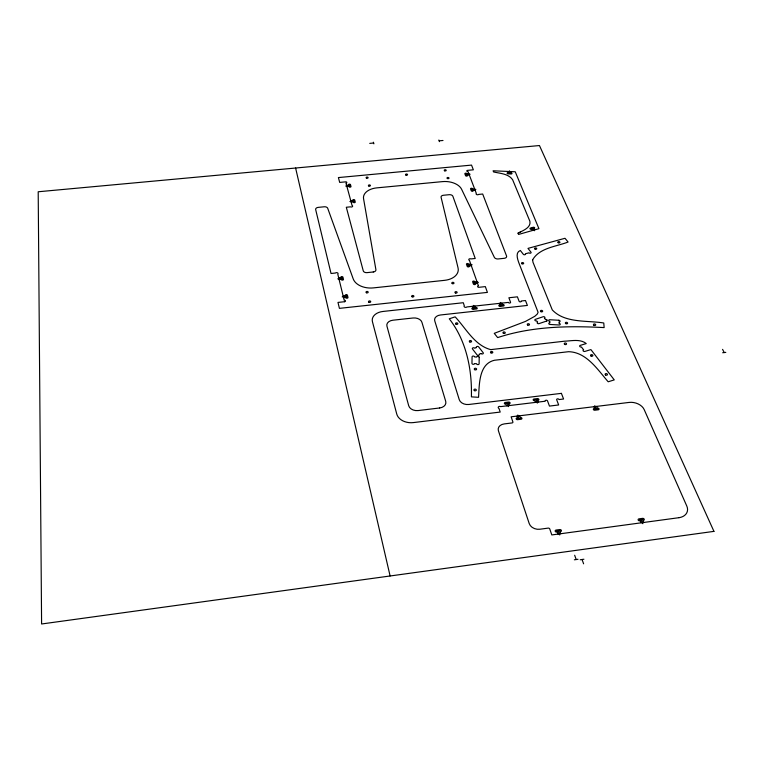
<?xml version="1.0" encoding="UTF-8"?>
<svg xmlns="http://www.w3.org/2000/svg" width="764" height="764" viewBox="0 0 764 764"><rect width="100%" height="100%" fill="white"/><g stroke="black" fill="none" stroke-linecap="round" stroke-linejoin="round"><path stroke-width="1.15" d="M520.685 231.922L518.04 233.173L518.546 234.452L538.926 228.675L515.242 171.776L493.105 170.783L493.573 171.948C500.048 173.457 508.557 173.695 512.625 179.75L529.891 221.283C531.238 227.882 522.557 230.68 518.04 233.173M531.009 228.646L533.644 227.911M574.347 559.802L578.033 559.286M580.21 559.754L583.906 559.238M556.479 531.076L560.107 530.588M639.411 519.854L642.982 519.377M517.362 418.796L520.742 418.376M594.535 409.361L597.859 408.95M505.558 403.325L508.9 402.924M534.37 399.858L537.694 399.457M722.668 352.739L725.8 352.376M472.992 308.58L476.115 308.236M499.942 305.629L503.046 305.294M343.16 296.04L345.271 295.487A1.108 0.735 0.5 0 1 346.178 294.637A1.108 0.735 0.5 0 1 347.448 295.248L347.973 297.368A1.108 0.745 0.6 0 1 347.066 298.218A1.108 0.745 0.6 0 1 345.796 297.607L343.523 297.511M477.013 281.773L474.778 281.677A1.089 0.716 5.1 0 0 473.47 281.085A1.089 0.716 5.1 0 0 472.658 281.906L473.384 283.979A1.089 0.716 5.1 0 0 474.692 284.58A1.089 0.716 5.1 0 0 475.504 283.75L477.519 283.205M342.186 296.9L346.617 296.422M474.081 282.823L478.388 282.365M338.729 278L340.811 277.466A1.089 0.716 0.4 0 1 341.709 276.635A1.089 0.716 0.4 0 1 342.96 277.236L343.466 279.299A1.089 0.726 0.4 0 1 342.568 280.121A1.089 0.726 0.4 0 1 341.317 279.519L339.082 279.433M470.786 264.191L468.58 264.105A1.079 0.697 4.8 0 0 467.291 263.523A1.079 0.697 4.8 0 0 466.489 264.325L467.196 266.33A1.079 0.697 4.8 0 0 468.485 266.923A1.079 0.697 4.8 0 0 469.287 266.111L471.273 265.586M337.774 278.841L342.138 278.382M467.893 265.213L472.133 264.774M349.893 201.515L353.98 201.123M471.885 189.758L475.867 189.367M351.125 202.04L353.149 201.849M473.097 190.274L475.065 190.083M346.913 186.55L348.909 186.359M467.367 175.137L469.316 174.956M350.791 200.789L352.806 200.588M472.629 189.052L474.597 188.861M346.589 185.327L348.585 185.146M466.919 173.944L468.857 173.762M345.7 186.044L349.74 185.662M466.174 174.631L470.108 174.259M369.747 143.374L373.625 143.021M439.176 140.824L443.005 140.48M508.098 173.237L510.973 173.399M534.762 229.849L534.151 228.512A1.041 0.649 6.5 0 0 534.552 227.653A1.041 0.649 6.5 0 0 533.138 227.3L530.502 228.044A1.041 0.659 6.5 0 0 530.101 228.904A1.041 0.659 6.5 0 0 531.515 229.257L532.947 230.365M532.327 228.283L534.389 230.757M722.563 349.349L724.234 352.557M596.292 406.429L597.505 408.091A1.213 0.859 11.5 0 1 599.005 408.807A1.213 0.859 11.5 0 1 598.212 409.81L594.889 410.22A1.213 0.859 11.3 0 1 593.389 409.494A1.213 0.859 11.3 0 1 594.191 408.492L594.698 408.434L594 406.706M643.67 522.471L642.839 520.456L643.393 520.38A1.318 0.984 16.3 0 0 644.214 519.205A1.318 0.984 16.3 0 0 642.572 518.364L639.01 518.851A1.318 0.993 16.2 0 0 638.179 520.026A1.318 0.993 16.2 0 0 639.821 520.857L640.375 520.79L641.197 522.805M594.774 405.655L596.197 409.151M641.197 519.615L642.868 523.712M465.849 173.772L466.498 175.5M471.55 188.87L472.219 190.647M501.757 303.127L502.779 304.549A1.108 0.745 6.3 0 1 504.125 305.17A1.108 0.745 6.3 0 1 503.323 306.03L500.21 306.374A1.108 0.745 6.2 0 1 498.863 305.753A1.108 0.745 6.2 0 1 499.666 304.893L500.153 304.836L499.608 303.356M538.123 402.084L537.493 400.374L538.009 400.307A1.194 0.85 8.9 0 0 538.849 399.314A1.194 0.85 8.9 0 0 537.388 398.607L534.065 399.009A1.194 0.85 8.8 0 0 533.224 399.992A1.194 0.85 8.8 0 0 534.685 400.708L535.822 402.361M500.391 302.458L501.499 305.457M536.032 399.658L537.312 403.125M438.87 140.013L439.472 141.646M582.053 559.496L583.61 563.822M574.662 555.247L576.19 559.544M467.539 264.21L468.246 266.225M473.718 281.792L474.444 283.864M519.3 415.817L520.437 417.507A1.213 0.879 8.5 0 1 521.908 418.242A1.213 0.879 8.5 0 1 521.048 419.255L517.667 419.665A1.213 0.879 8.4 0 1 516.197 418.939A1.213 0.879 8.4 0 1 517.056 417.918L517.581 417.851L516.97 416.103M560.623 533.74L559.907 531.687L560.47 531.61A1.318 1.022 12.9 0 0 561.368 530.417A1.318 1.022 12.9 0 0 559.754 529.567L556.125 530.054A1.318 1.022 12.8 0 0 555.218 531.247A1.318 1.022 12.8 0 0 556.832 532.097L557.395 532.021L558.112 534.074M517.811 415.033L519.052 418.586M558.293 530.827L559.745 534.991M474.864 306.058L475.857 307.5A1.117 0.745 5.4 0 1 477.194 308.121A1.117 0.745 5.4 0 1 476.373 308.981L473.241 309.324A1.117 0.745 5.3 0 1 471.904 308.704A1.117 0.745 5.3 0 1 472.735 307.835L473.212 307.787L472.706 306.297M509.273 405.569L508.681 403.841L509.196 403.784A1.194 0.859 7.8 0 0 510.056 402.781A1.194 0.859 7.8 0 0 508.604 402.065L505.262 402.466A1.194 0.859 7.6 0 0 504.402 403.468A1.194 0.859 7.6 0 0 505.844 404.185L506.962 405.846M473.508 305.399L474.549 308.408M507.229 403.125L508.432 406.62M373.376 142.209L373.873 143.842M349.501 184.773L349.979 186.54M353.732 200.216L354.229 202.03M341.88 277.351L342.396 279.414M346.359 295.362L346.885 297.483M295.611 168.023L390.108 575.98M510.514 171.566L510.973 172.798A0.993 0.602 5.4 0 1 511.966 173.457A0.993 0.602 5.4 0 1 510.982 174.001L508.108 173.839A0.993 0.602 5.3 0 1 507.105 173.18A0.993 0.602 5.3 0 1 508.098 172.645L508.528 171.48M509.502 170.878L509.531 173.323M473.202 190.551A1.012 0.621 4.4 0 1 472.448 191.258A1.012 0.621 4.4 0 1 471.235 190.742L470.567 188.966A1.012 0.621 4.4 0 1 471.321 188.259A1.012 0.621 4.4 0 1 472.534 188.775M467.472 175.405A0.993 0.602 4.2 0 1 466.728 176.102A0.993 0.602 4.2 0 1 465.534 175.596L464.884 173.867A0.993 0.602 4.2 0 1 465.62 173.18A0.993 0.602 4.2 0 1 466.814 173.676M348.508 184.869A1.003 0.621 0.8 0 1 349.329 184.162A1.003 0.621 0.8 0 1 350.495 184.678L350.982 186.445A1.012 0.621 0.8 0 1 350.151 187.151A1.012 0.621 0.8 0 1 348.986 186.636M352.729 200.311A1.022 0.63 0.9 0 1 353.56 199.585A1.022 0.63 0.9 0 1 354.744 200.12L355.241 201.935A1.022 0.63 0.9 0 1 354.41 202.661A1.022 0.63 0.9 0 1 353.226 202.126M471.455 390.719L471.436 396.869L478.56 397.309C479.372 384.598 478.713 363.922 494.423 360.264L568.588 351.698C586.456 352.118 597.629 369.623 608.182 381.79L614.256 379.889L590.906 349.597L584.918 351.411A1.251 0.859 9.8 0 1 583.247 350.962A1.251 0.859 9.8 0 1 583.61 349.826L581.433 346.99A1.251 0.85 9.6 0 1 579.8 346.464A1.251 0.85 9.6 0 1 580.296 345.366L586.255 343.571C580.22 338.691 571.462 340.954 564.348 341.212L490.727 349.625C474.692 345.462 465.859 328.281 455.163 316.859L449.27 318.798C465.123 339.12 471.235 365.345 471.455 390.719M479.2 357.294L479.114 363.788A1.261 0.888 6 0 1 477.892 364.6A1.261 0.888 6 0 1 476.602 363.702L474.473 363.578A1.261 0.888 5.8 0 1 473.145 364.313A1.261 0.888 5.8 0 1 471.961 363.339L472.085 356.855A1.251 0.879 5.7 0 1 473.308 356.053A1.251 0.879 5.7 0 1 474.587 356.941L476.707 357.065A1.251 0.879 5.9 0 1 478.006 356.339A1.251 0.879 5.9 0 1 479.2 357.285M532.67 259.76L532.947 262.157L552.286 309.926C564.902 323.344 586.953 320.259 603.761 322.991L604.143 327.594C568.502 325.693 531.859 326.304 497.651 337.602L494.251 333.343L525.489 321.415L534.819 316.277L537.207 314.157L538.095 312.314L519.148 263.609C517.706 259.722 514.907 252.502 520.341 250.468L523.311 254.297A1.156 0.745 6.5 0 0 524.83 254.718A1.156 0.745 6.5 0 0 525.393 253.791L528.994 252.808A1.156 0.735 6.7 0 0 530.55 253.151A1.156 0.735 6.7 0 0 530.98 252.196L527.991 248.386L565.016 238.282L568.082 242.035C556.259 246.619 539.556 247.803 532.67 259.76M481.062 353.522L479.229 354.152A1.251 0.869 5.9 0 1 478.665 355.27A1.251 0.869 5.9 0 1 477.003 354.83L472.505 348.995A1.242 0.869 5.7 0 1 472.935 347.859A1.242 0.869 5.7 0 1 474.616 348.203L476.449 347.582A1.242 0.859 5.8 0 1 477.013 346.474A1.242 0.859 5.8 0 1 478.656 346.904L483.182 352.72A1.251 0.869 6 0 1 482.752 353.866A1.251 0.869 6 0 1 481.062 353.522M546.699 321.023L539.031 323.621A1.222 0.821 7.8 0 1 537.379 323.248A1.222 0.821 7.8 0 1 537.684 322.141L536.614 320.87A1.222 0.821 7.7 0 1 535.001 320.412A1.222 0.821 7.7 0 1 535.44 319.333L543.089 316.754A1.222 0.821 7.9 0 1 544.732 317.117A1.222 0.821 7.9 0 1 544.436 318.216L545.506 319.495A1.222 0.821 8 0 1 547.119 319.944A1.222 0.821 8 0 1 546.699 321.023M713.948 531.372L41.6 623.987L38.2 191.764L539.451 145.542L713.948 531.372M678.976 517.686L551.818 534.934L549.755 528.965A1.318 1.022 12.3 0 0 548.151 528.115L539.861 529.232A8.719 6.742 11.6 0 1 529.223 523.579L498.414 430.781A8.146 5.959 8.1 0 1 504.278 423.905L512.023 422.95A1.213 0.888 8.2 0 0 512.892 421.929L511.135 416.81L629.058 402.427A12.186 8.538 12.8 0 1 644.195 409.609L686.817 506.102A13.16 9.665 17.1 0 1 678.976 517.686M439.644 407.976L418.128 410.564A7.984 5.806 3.7 0 1 408.702 405.732L386.928 326.104A7.516 5.157 2.4 0 1 392.897 320.212L413.076 317.996A7.506 5.138 3.2 0 1 421.909 322.246L445.708 401.31A7.965 5.768 4.6 0 1 439.644 407.976M561.397 393.364L468.809 404.481A7.955 5.73 5.9 0 1 459.269 399.696L434.735 320.823A7.487 5.1 4.2 0 1 440.446 314.988L527.389 305.438L525.489 300.529L521.22 300.997A1.108 0.735 6.9 0 1 520.437 301.847A1.108 0.735 6.9 0 1 519.081 301.226L517.409 296.833L508.881 297.769L510.533 302.162A1.108 0.735 6.5 0 1 509.731 303.022A1.108 0.735 6.5 0 1 508.385 302.401L466.823 306.937A1.48 0.993 5 0 1 464.779 307.166A1.48 0.993 5 0 1 464.311 305.762L463.28 302.725L382.926 311.464A13.112 8.958 2 0 0 372.431 321.673L396.745 414.031A14.038 10.266 3.4 0 0 413.314 422.597L500.21 412.063L499.007 408.501A1.604 1.156 7.4 0 1 498.453 406.868A1.604 1.156 7.4 0 1 500.649 406.61L545.238 401.224A1.203 0.85 9.3 0 1 546.069 400.231A1.203 0.85 9.3 0 1 547.54 400.947L549.459 406.085L558.665 404.968L556.708 399.839A1.203 0.85 9.7 0 1 557.529 398.846A1.203 0.85 9.7 0 1 559 399.562L563.584 399.009L561.397 393.364M344.554 301.713L337.984 302.42L339.417 308.36L487.413 292.392L485.341 286.615L478.971 287.302A1.098 0.726 5.3 0 1 477.653 286.701A1.098 0.726 5.3 0 1 478.465 285.87L469.449 260.428A1.432 0.926 4.8 0 1 468.991 259.13A1.432 0.926 4.8 0 1 470.949 258.929L475.227 258.48L452.871 196.272A3.046 1.872 3.8 0 0 449.242 194.696L443.445 195.259A3.046 1.881 3.6 0 0 441.086 197.284L458.056 267.935A17.391 11.384 3.9 0 1 444.648 280.331L373.376 287.894A17.505 11.565 1.4 0 1 353.226 278.927L327.699 208.266A3.085 1.929 0 0 0 324.213 206.786L318.263 207.369A3.094 1.929 -0.2 0 0 315.666 209.565L331.032 273.483L335.434 273.025A1.442 0.955 0.2 0 1 337.459 272.815A1.442 0.955 0.2 0 1 337.783 274.142L344.192 300.242A1.108 0.745 0.5 0 1 345.471 300.863A1.108 0.745 0.5 0 1 344.554 301.713M373.271 271.984L367.026 272.633A3.247 2.13 1.3 0 1 363.263 270.857L346.312 207.254L350.475 206.843A1.366 0.85 0.8 0 0 352.385 206.662A1.366 0.85 0.8 0 0 352.061 205.468L345.968 183.064A1.003 0.611 0.7 0 0 346.799 182.367A1.003 0.611 0.7 0 0 345.643 181.851L339.693 182.415L338.404 177.573L471.541 165.1L473.355 169.818L467.568 170.362A0.993 0.602 4.2 0 0 466.823 171.05A0.993 0.602 4.2 0 0 468.017 171.556L476.335 193.435A1.347 0.831 4.6 0 0 476.784 194.6A1.347 0.831 4.6 0 0 478.636 194.419L482.686 194.027L506.542 255.94A3.209 2.063 5.9 0 1 504.23 258.318L498.166 258.948A3.209 2.063 5.7 0 1 494.346 257.353L461.599 189.262A16.302 9.999 3.7 0 0 442.528 181.612L376.91 187.858A16.407 10.152 1.7 0 0 363.559 198.697L375.907 269.682A3.237 2.13 1.5 0 1 373.271 271.984M558.828 320.269L549.86 319.734A1.222 0.821 8.2 0 0 548.676 320.46A1.222 0.821 8.2 0 0 549.832 321.386L549.889 322.79A1.222 0.821 8.2 0 0 548.8 323.583A1.222 0.821 8.2 0 0 550.051 324.461L559.028 324.986A1.232 0.821 8.5 0 0 560.232 324.27A1.232 0.821 8.5 0 0 559.067 323.334L559 321.93A1.222 0.821 8.5 0 0 560.079 321.138A1.222 0.821 8.5 0 0 558.828 320.269M605.546 374.971A1.184 0.812 11 0 0 607.437 374.647A1.184 0.812 11 0 0 605.852 373.596A1.184 0.812 11 0 0 605.546 374.971M590.983 355.995A1.165 0.793 10.2 0 0 592.854 355.68A1.165 0.793 10.2 0 0 591.298 354.658A1.165 0.793 10.2 0 0 590.983 355.995M564.653 344.344A1.146 0.783 9 0 0 566.525 344.067A1.146 0.783 9 0 0 565.035 343.036A1.146 0.783 9 0 0 564.653 344.344M490.946 352.863A1.156 0.802 6.4 0 0 492.79 352.443A1.156 0.802 6.4 0 0 491.214 351.497A1.156 0.802 6.4 0 0 490.946 352.863M456.079 324.232A1.127 0.764 4.8 0 0 457.837 323.735A1.127 0.764 4.8 0 0 456.232 322.905A1.127 0.764 4.8 0 0 456.079 324.232M469.812 341.947A1.146 0.793 5.5 0 0 471.579 341.432A1.146 0.793 5.5 0 0 469.946 340.591A1.146 0.793 5.5 0 0 469.812 341.947M474.731 369.69A1.165 0.821 5.9 0 0 476.602 369.251A1.165 0.821 5.9 0 0 475.017 368.286A1.165 0.821 5.9 0 0 474.731 369.69M474.387 390.605A1.184 0.85 6.2 0 0 476.287 390.156A1.184 0.85 6.2 0 0 474.673 389.162A1.184 0.85 6.2 0 0 474.387 390.605M593.848 325.244A1.136 0.754 9.7 0 0 595.691 324.977A1.136 0.754 9.7 0 0 594.201 323.974A1.136 0.754 9.7 0 0 593.848 325.244M565.742 323.583A1.127 0.754 8.8 0 0 567.585 323.315A1.127 0.754 8.8 0 0 566.114 322.322A1.127 0.754 8.8 0 0 565.742 323.583M527.695 325.025A1.127 0.764 7.5 0 0 529.5 324.662A1.127 0.764 7.5 0 0 527.972 323.735A1.127 0.764 7.5 0 0 527.695 325.025M503.4 333.266A1.136 0.774 6.7 0 0 505.233 332.884A1.136 0.774 6.7 0 0 503.705 331.948A1.136 0.774 6.7 0 0 503.4 333.266M540.902 311.674A1.117 0.745 7.7 0 0 542.669 311.273A1.117 0.745 7.7 0 0 541.113 310.394A1.117 0.745 7.7 0 0 540.902 311.674M521.965 263.761A1.079 0.697 6.6 0 0 523.665 263.399A1.079 0.697 6.6 0 0 522.184 262.577A1.079 0.697 6.6 0 0 521.965 263.761M535.077 249.102A1.06 0.678 6.8 0 0 536.739 248.73A1.06 0.678 6.8 0 0 535.239 247.947A1.06 0.678 6.8 0 0 535.077 249.102M558.197 242.713A1.06 0.668 7.4 0 0 559.916 242.455A1.06 0.668 7.4 0 0 558.522 241.596A1.06 0.668 7.4 0 0 558.197 242.713M452.298 283.616A1.089 0.726 4.4 0 0 453.988 283.129A1.089 0.726 4.4 0 0 452.412 282.374A1.089 0.726 4.4 0 0 452.298 283.616M368.955 302.257A1.108 0.745 1.4 0 0 370.712 301.751A1.108 0.745 1.4 0 0 369.155 300.978A1.108 0.745 1.4 0 0 368.955 302.257M366.443 292.755A1.098 0.735 1.3 0 0 368.181 292.259A1.098 0.735 1.3 0 0 366.644 291.495A1.098 0.735 1.3 0 0 366.443 292.755M412.168 296.814A1.098 0.735 3 0 0 413.887 296.308A1.098 0.735 3 0 0 412.312 295.544A1.098 0.735 3 0 0 412.168 296.814M455.42 292.956A1.098 0.735 4.5 0 0 457.12 292.459A1.098 0.735 4.5 0 0 455.525 291.695A1.098 0.735 4.5 0 0 455.42 292.956M447.456 178.556A1.003 0.602 3.7 0 0 449.003 178.146A1.003 0.602 3.7 0 0 447.561 177.515A1.003 0.602 3.7 0 0 447.456 178.556M366.529 178.165A1.003 0.611 1.3 0 0 368.105 177.754A1.003 0.611 1.3 0 0 366.701 177.114A1.003 0.611 1.3 0 0 366.529 178.165M368.84 186.034A1.003 0.621 1.4 0 0 370.406 185.585A1.003 0.621 1.4 0 0 368.955 184.974A1.003 0.621 1.4 0 0 368.84 186.034M405.99 175.118A0.993 0.602 2.5 0 0 407.537 174.689A0.993 0.602 2.5 0 0 406.095 174.068A0.993 0.602 2.5 0 0 405.99 175.118M444.667 170.811A0.993 0.602 3.5 0 0 446.205 170.41A0.993 0.602 3.5 0 0 444.772 169.78A0.993 0.602 3.5 0 0 444.667 170.811"/></g></svg>
